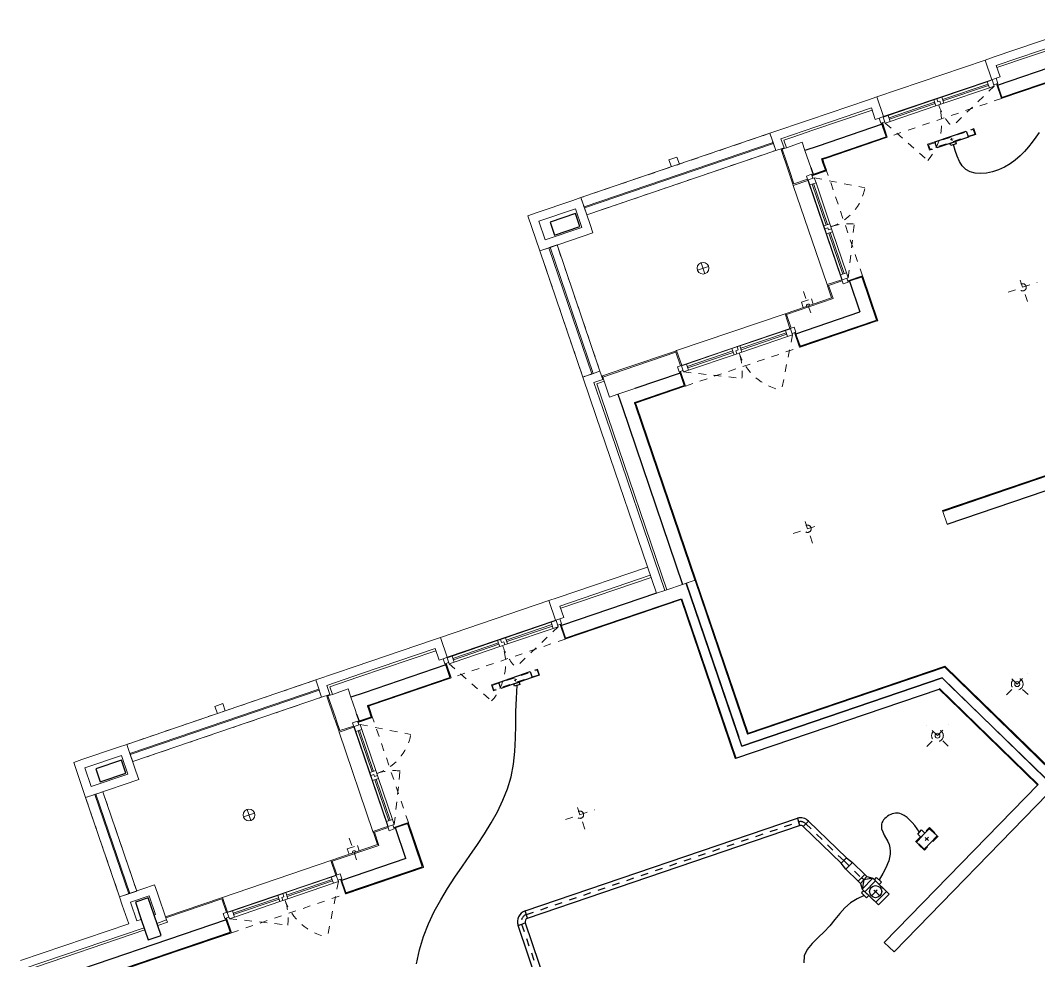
# Model space of a CAD drawing. Header units: metres. Extents: x 2683533.1 to 2683569.7, y 1249391 to 1249428.1.
# Drawn here: x 2683540.45 to 2683553.89, y 1249404.65 to 1249417.06 of the extents above; entities that cross this region are included whole.
import ezdxf

# ---------------------------------------------------------------- set-up
doc = ezdxf.new("R2010")
doc.units = ezdxf.units.M
for name, pattern in [('101 Regelgeschoss_CraneCam$0$MD-Strich 1_1mm', [0.002, 0.001, -0.001]), ('101 Regelgeschoss_CraneCam$0$MD-Strichpunkt 1_0.5_0.5mm', [0.001, 0.0005, -0.00025, 0, -0.00025]), ('101 Regelgeschoss_CraneCam$0$MD-Strichpunkt 1_25_25mm', [0.0015, 0.001, -0.00025, 0, -0.00025]), ('101 Regelgeschoss_CraneCam$0$MD-Strichpunkt 2_1_1mm', [0.0045, 0.002, -0.001, 0.0005, -0.001]), ('Strichpunkt', [25.4, 12.7, -6.35, 0, -6.35])]:
    doc.linetypes.add(name, pattern=pattern)
for name, color, linetype in [('beleuchtung', 7, 'Continuous'), ('betonfertigteile_balkonschicht', 7, 'Continuous'), ('dachabschluss', 7, 'Continuous'), ('fassade', 7, 'Continuous'), ('fenster_tueren', 7, 'Continuous'), ('innenwaende_massiv', 7, 'Continuous'), ('lueftung_abluft', 42, 'Continuous'), ('lueftung_armaturen', 130, 'Continuous'), ('lueftung_klima', 7, 'Continuous'), ('lueftung_symetrieachse', 7, 'Strichpunkt'), ('lueftung_zuluft', 20, 'Continuous'), ('sanitaer', 7, 'Continuous'), ('stuetzen', 7, 'Continuous'), ('wohnungstrennwaende', 7, 'Continuous')]:
    doc.layers.add(name, color=color, linetype=linetype)

# ---------------------------------------------------------------- blocks, each defined once
blk = doc.blocks.new('A$C7a25791f')
at = {"layer": 'beleuchtung', "color": 253, "linetype": '101 Regelgeschoss_CraneCam$0$MD-Strichpunkt 2_1_1mm', "lineweight": 13, "ltscale": 1000}
for p, q in [((20980, 10219), (21161, 10575)), ((11627, 9485), (11809, 9841)), ((23083, 8272), (23264, 8628)), ((22995, 8541), (23352, 8359)), ((18731, 8354), (19087, 8172)), ((18818, 8085), (19000, 8441)), ((14018, 7607), (14199, 7963)), ((13930, 7876), (14287, 7694)), ((18146, 4930), (18146, 5330)), ((17946, 5130), (18346, 5130)), ((19368, 4650), (19368, 5050)), ((19168, 4850), (19568, 4850))]:
    blk.add_line(p, q, dxfattribs=at)
at = {"layer": 'beleuchtung', "color": 253, "linetype": '101 Regelgeschoss_CraneCam$0$MD-Strichpunkt 1_0.5_0.5mm', "lineweight": 13, "ltscale": 1000}
for p, q in [((20997, 10406), (20963, 10339)), ((20997, 10406), (21122, 10343)), ((21122, 10343), (21087, 10276)), ((11644, 9672), (11610, 9605)), ((11644, 9672), (11769, 9609)), ((11769, 9609), (11735, 9542))]:
    blk.add_line(p, q, dxfattribs=at)
at = {"layer": 'beleuchtung', "color": 253, "linetype": 'Continuous', "lineweight": 13, "ltscale": 1000}
for p, q in [((21061, 10289), (20989, 10326)), ((11708, 9555), (11637, 9592))]:
    blk.add_line(p, q, dxfattribs=at)
at = {"layer": 'beleuchtung', "color": 253, "linetype": '101 Regelgeschoss_CraneCam$0$MD-Strichpunkt 1_0.5_0.5mm', "lineweight": 13, "ltscale": 1000}
for centre, radius in [((23173, 8450), 48), ((18909, 8263), 48), ((14109, 7785), 48), ((18146, 5130), 77.5), ((19368, 4850), 77.5)]:
    blk.add_circle(centre, radius, dxfattribs=at)
at = {"layer": 'beleuchtung', "color": 253, "linetype": 'Continuous', "lineweight": 13, "ltscale": 1000}
for centre in [(18146, 5130), (19368, 4850)]:
    blk.add_circle(centre, 32.5, dxfattribs=at)
for centre in [(21025, 10308), (11672, 9574)]:
    blk.add_arc(centre, 23.5, 332.9996, 152.9996, dxfattribs=at)
at = {"layer": 'betonfertigteile_balkonschicht', "color": 253, "linetype": '101 Regelgeschoss_CraneCam$0$MD-Strichpunkt 2_1_1mm', "lineweight": 13, "ltscale": 1000}
for p, q in [((19944, 13429), (19958, 13455)), ((22306, 12259), (19958, 13455)), ((19076, 13355), (18277, 11786)), ((19103, 13341), (19076, 13355)), ((19263, 13259), (19103, 13341)), ((19862, 13268), (19944, 13429)), ((18491, 11678), (19290, 13246)), ((19290, 13246), (19263, 13259)), ((19849, 13241), (19862, 13268)), ((19849, 13241), (22197, 12045)), ((10510, 12534), (10592, 12695)), ((10592, 12695), (10605, 12721)), ((12953, 11525), (10605, 12721)), ((9723, 12621), (9095, 11387)), ((9308, 11278), (9937, 12512)), ((9750, 12607), (9723, 12621)), ((9910, 12525), (9750, 12607)), ((9937, 12512), (9910, 12525)), ((10496, 12507), (10510, 12534)), ((10496, 12507), (12844, 11311)), ((22210, 12072), (22292, 12232)), ((22292, 12232), (22306, 12259)), ((22197, 12045), (22210, 12072)), ((18304, 11773), (18277, 11786)), ((18464, 11691), (18304, 11773)), ((18491, 11678), (18464, 11691)), ((12858, 11338), (12939, 11498)), ((12939, 11498), (12953, 11525)), ((9121, 11373), (9095, 11387)), ((9282, 11291), (9121, 11373)), ((9308, 11278), (9282, 11291)), ((12844, 11311), (12858, 11338))]:
    blk.add_line(p, q, dxfattribs=at)
at = {"layer": 'dachabschluss', "color": 253, "linetype": 'Continuous', "lineweight": 5, "ltscale": 1000}
for p, q in [((19900, 13341), (19958, 13455)), ((22306, 12259), (19958, 13455)), ((19076, 13355), (18277, 11786)), ((19190, 13297), (19076, 13355)), ((19849, 13241), (19893, 13328)), ((19893, 13328), (19900, 13341)), ((19893, 13328), (22241, 12131)), ((19900, 13341), (22248, 12145)), ((18391, 11728), (19190, 13297)), ((18405, 11721), (19204, 13290)), ((18491, 11678), (19290, 13246)), ((19204, 13290), (19190, 13297)), ((19290, 13246), (19204, 13290)), ((19849, 13241), (22197, 12045)), ((10547, 12607), (10605, 12721)), ((12953, 11525), (10605, 12721)), ((9723, 12621), (9095, 11387)), ((9209, 11329), (9837, 12563)), ((9222, 11322), (9851, 12556)), ((9308, 11278), (9937, 12512)), ((9837, 12563), (9723, 12621)), ((9851, 12556), (9837, 12563)), ((9937, 12512), (9851, 12556)), ((10496, 12507), (10540, 12594)), ((10496, 12507), (12844, 11311)), ((10540, 12594), (10547, 12607)), ((10540, 12594), (12888, 11397)), ((10547, 12607), (12895, 11411)), ((22248, 12145), (22306, 12259)), ((22197, 12045), (22241, 12131)), ((22241, 12131), (22248, 12145)), ((18391, 11728), (18277, 11786)), ((18405, 11721), (18391, 11728)), ((18491, 11678), (18405, 11721)), ((9209, 11329), (9095, 11387)), ((9222, 11322), (9209, 11329)), ((9308, 11278), (9222, 11322))]:
    blk.add_line(p, q, dxfattribs=at)
at = {"layer": 'dachabschluss', "color": 253, "linetype": 'Continuous', "lineweight": 13, "ltscale": 1000}
for p, q in [((21127, 12971), (21082, 12882)), ((21127, 12971), (21226, 12920)), ((21226, 12920), (21181, 12832)), ((11775, 12237), (11730, 12148)), ((11775, 12237), (11874, 12187)), ((11874, 12187), (11829, 12098))]:
    blk.add_line(p, q, dxfattribs=at)
at = {"layer": 'fassade', "color": 253, "linetype": 'Continuous', "lineweight": 18, "ltscale": 1000}
for p, q in [((19298, 13791), (19076, 13355)), ((19855, 13507), (19401, 13739)), ((19231, 13405), (19349, 13637)), ((19349, 13637), (19803, 13405)), ((19788, 13121), (19958, 13455)), ((19685, 13173), (19231, 13405)), ((19803, 13405), (19685, 13173)), ((19178, 13302), (19735, 13019)), ((9946, 13057), (9723, 12621)), ((9878, 12671), (9996, 12903)), ((9996, 12903), (10451, 12671)), ((10503, 12773), (10048, 13005)), ((10332, 12439), (9878, 12671)), ((10451, 12671), (10332, 12439)), ((10435, 12387), (10605, 12721)), ((9826, 12568), (10383, 12285)), ((22306, 12259), (22197, 12045)), ((22796, 12009), (22306, 12259)), ((22299, 11993), (22356, 12104)), ((22356, 12104), (22788, 11884)), ((22254, 12004), (22118, 11737)), ((22197, 12045), (22299, 11993)), ((22268, 11998), (22254, 12004)), ((23531, 11635), (22796, 12009)), ((23479, 11532), (22788, 11884)), ((8924, 11052), (7579, 11738)), ((18277, 11786), (18027, 11296)), ((18491, 11678), (18277, 11786)), ((22118, 11737), (22034, 11572)), ((7527, 11636), (9028, 10871)), ((18107, 11200), (18327, 11632)), ((18327, 11632), (18439, 11575)), ((18439, 11575), (18491, 11678)), ((18468, 11611), (18461, 11597)), ((18735, 11474), (18468, 11611)), ((22034, 11572), (22027, 11559)), ((22210, 11466), (22027, 11559)), ((23508, 11338), (23633, 11583)), ((23531, 11635), (23633, 11583)), ((12953, 11525), (12844, 11311)), ((13443, 11275), (12953, 11525)), ((19377, 11148), (18735, 11474)), ((23479, 11532), (23406, 11390)), ((9531, 11164), (9095, 11387)), ((12844, 11311), (12946, 11259)), ((12946, 11259), (13003, 11370)), ((13003, 11370), (13435, 11150)), ((18027, 11296), (16908, 9099)), ((9042, 11284), (8924, 11052)), ((9027, 11000), (9145, 11232)), ((9145, 11232), (9377, 11114)), ((12902, 11270), (12766, 11003)), ((12915, 11264), (12902, 11270)), ((14401, 10787), (13443, 11275)), ((18107, 11200), (17010, 9047)), ((9377, 11114), (9258, 10882)), ((9309, 10728), (9479, 11062)), ((14349, 10685), (13435, 11150)), ((19297, 10958), (19390, 11141)), ((19377, 11148), (19390, 11141)), ((9080, 10973), (9027, 11000)), ((9258, 10882), (9241, 10891)), ((12743, 10959), (12682, 10838)), ((12766, 11003), (12743, 10959)), ((24854, 10652), (24979, 10897)), ((25081, 10845), (24979, 10897)), ((9188, 10789), (9309, 10728)), ((10024, 10414), (9329, 10768)), ((12682, 10838), (12675, 10825)), ((12857, 10732), (12675, 10825)), ((14401, 10787), (14503, 10735)), ((26426, 10159), (25081, 10845)), ((14349, 10685), (14276, 10542)), ((14378, 10490), (14503, 10735)), ((25029, 10742), (24956, 10600)), ((25029, 10742), (26477, 10005)), ((9944, 10224), (10037, 10407)), ((10024, 10414), (10037, 10407)), ((20642, 10273), (20736, 10455)), ((20749, 10448), (20736, 10455)), ((21315, 10160), (20749, 10448)), ((21392, 10312), (21315, 10160)), ((21392, 10312), (21399, 10325)), ((21581, 10232), (21399, 10325)), ((15724, 9805), (15849, 10050)), ((15951, 9997), (15849, 10050)), ((17074, 9425), (15951, 9997)), ((15899, 9895), (15826, 9752)), ((17022, 9323), (15899, 9895)), ((11290, 9539), (11383, 9721)), ((11396, 9714), (11383, 9721)), ((11962, 9426), (11396, 9714)), ((12039, 9577), (11962, 9426)), ((12039, 9577), (12046, 9591)), ((12229, 9498), (12046, 9591))]:
    blk.add_line(p, q, dxfattribs=at)
at = {"layer": 'fassade', "color": 253, "linetype": 'Continuous', "lineweight": 13, "ltscale": 1000}
for p, q in [((19298, 13791), (19401, 13739)), ((19958, 13455), (19855, 13507)), ((19076, 13355), (19178, 13302)), ((9946, 13057), (10048, 13005)), ((19735, 13019), (19788, 13121)), ((10605, 12721), (10503, 12773)), ((9723, 12621), (9826, 12568)), ((10383, 12285), (10435, 12387)), ((22268, 11998), (22132, 11730)), ((22295, 11984), (22268, 11998)), ((22321, 11970), (22295, 11984)), ((22369, 12064), (22321, 11970)), ((22517, 11871), (22321, 11970)), ((22480, 12008), (22369, 12064)), ((22730, 11880), (22480, 12008)), ((22465, 11768), (22517, 11871)), ((23465, 11506), (22730, 11880)), ((22132, 11730), (22048, 11566)), ((22358, 11559), (22465, 11768)), ((9014, 10844), (7513, 11609)), ((18340, 11591), (18284, 11481)), ((18434, 11544), (18340, 11591)), ((18448, 11571), (18434, 11544)), ((18461, 11597), (18448, 11571)), ((18728, 11461), (18461, 11597)), ((22048, 11566), (22217, 11479)), ((18284, 11481), (18134, 11186)), ((18434, 11544), (18334, 11348)), ((19370, 11134), (18728, 11461)), ((9095, 11387), (9042, 11284)), ((13016, 11330), (12969, 11236)), ((13127, 11274), (13016, 11330)), ((18334, 11348), (18436, 11296)), ((18436, 11296), (18646, 11189)), ((23406, 11390), (23455, 11365)), ((9531, 11164), (9479, 11062)), ((12915, 11264), (12779, 10996)), ((12942, 11250), (12915, 11264)), ((12969, 11236), (12942, 11250)), ((13165, 11137), (12969, 11236)), ((13377, 11146), (13127, 11274)), ((18134, 11186), (17037, 9033)), ((13028, 10869), (13112, 11034)), ((13112, 11034), (13165, 11137)), ((14335, 10658), (13377, 11146)), ((19370, 11134), (19284, 10965)), ((12756, 10952), (12695, 10831)), ((12779, 10996), (12756, 10952)), ((9175, 10762), (9295, 10701)), ((10017, 10400), (9322, 10754)), ((12695, 10831), (12864, 10745)), ((13006, 10825), (13028, 10869)), ((24956, 10600), (24907, 10625)), ((25015, 10716), (26490, 9964)), ((14276, 10542), (14325, 10517)), ((10017, 10400), (9931, 10231)), ((20742, 10435), (20656, 10266)), ((20742, 10435), (21321, 10140)), ((21405, 10305), (21321, 10140)), ((21405, 10305), (21575, 10218)), ((17008, 9296), (15885, 9868)), ((11389, 9701), (11303, 9532)), ((11969, 9406), (11389, 9701)), ((15826, 9752), (15777, 9777)), ((11969, 9406), (12053, 9571)), ((12053, 9571), (12222, 9484)), ((16908, 9099), (17010, 9047)), ((17037, 9033), (17233, 8933)), ((17278, 8912), (17199, 8756)), ((17233, 8933), (17389, 8854))]:
    blk.add_line(p, q, dxfattribs=at)
at = {"layer": 'fassade', "color": 253, "linetype": 'Continuous', "lineweight": 5, "ltscale": 1000}
for p, q in [((22299, 11993), (22295, 11984)), ((18448, 11571), (18439, 11575)), ((22478, 11386), (22523, 11475)), ((22523, 11475), (22546, 11519)), ((22546, 11519), (22580, 11502)), ((22580, 11502), (22591, 11497)), ((22591, 11497), (23339, 11115)), ((12946, 11259), (12942, 11250)), ((18502, 11016), (18517, 11047)), ((18517, 11047), (19128, 10736)), ((17398, 8849), (18495, 11002)), ((18495, 11002), (18502, 11016)), ((8278, 10764), (9111, 10340)), ((9329, 10768), (9322, 10754)), ((13171, 10741), (13193, 10785)), ((13193, 10785), (13238, 10763)), ((13238, 10763), (14209, 10268)), ((9295, 10701), (9309, 10728)), ((13125, 10652), (13171, 10741)), ((24773, 10384), (26435, 9538)), ((9111, 10340), (9775, 10002)), ((20562, 10005), (21516, 9519)), ((21524, 9514), (21804, 10062)), ((15644, 9537), (17074, 8808)), ((21524, 9514), (21516, 9519)), ((12176, 8789), (12451, 9328)), ((11210, 9271), (12172, 8780)), ((17010, 9047), (17037, 9033)), ((12172, 8780), (12176, 8789)), ((17199, 8756), (17194, 8747)), ((17389, 8854), (17398, 8849))]:
    blk.add_line(p, q, dxfattribs=at)
at = {"layer": 'fassade', "color": 253, "linetype": 'Continuous', "lineweight": 25, "ltscale": 1000}
for p, q in [((22630, 11684), (22465, 11768)), ((22358, 11559), (22313, 11470)), ((23423, 11280), (22630, 11684)), ((9859, 10167), (7355, 11442)), ((22469, 11390), (22295, 11479)), ((22469, 11390), (22514, 11479)), ((22514, 11479), (22542, 11533)), ((22542, 11533), (22551, 11528)), ((22551, 11528), (22581, 11513)), ((22581, 11513), (22595, 11505)), ((22595, 11505), (23343, 11124)), ((18436, 11296), (18352, 11131)), ((23343, 11124), (23432, 11298)), ((19212, 10901), (18646, 11189)), ((13277, 10950), (13112, 11034)), ((18352, 11131), (17233, 8933)), ((18486, 11007), (18495, 11024)), ((18495, 11024), (18508, 11051)), ((18508, 11051), (18513, 11060)), ((18513, 11060), (18566, 11033)), ((18566, 11033), (19132, 10745)), ((14293, 10433), (13277, 10950)), ((17389, 8854), (18486, 11007)), ((19132, 10745), (19221, 10918)), ((8274, 10778), (9780, 10011)), ((13006, 10825), (12960, 10736)), ((13162, 10745), (13184, 10790)), ((13184, 10790), (13189, 10799)), ((13189, 10799), (13242, 10771)), ((13242, 10771), (14214, 10277)), ((13116, 10656), (12943, 10745)), ((13116, 10656), (13162, 10745)), ((24778, 10393), (24867, 10567)), ((24857, 10549), (26586, 9668)), ((14214, 10277), (14302, 10450)), ((24778, 10393), (26440, 9547)), ((9780, 10011), (9868, 10184)), ((20567, 10014), (20655, 10187)), ((20646, 10170), (21444, 9763)), ((21639, 10146), (21444, 9763)), ((21795, 10067), (21621, 10156)), ((20567, 10014), (21520, 9528)), ((21520, 9528), (21795, 10067)), ((15648, 9546), (15737, 9719)), ((16908, 9100), (15728, 9702)), ((15648, 9546), (17087, 8813)), ((11214, 9280), (11303, 9453)), ((12091, 9029), (11294, 9436)), ((12091, 9029), (12286, 9412)), ((12442, 9333), (12268, 9421)), ((11214, 9280), (12167, 8794)), ((12167, 8794), (12442, 9333)), ((17198, 8756), (17199, 8756))]:
    blk.add_line(p, q, dxfattribs=at)
at = {"layer": 'fenster_tueren', "color": 253, "linetype": 'Continuous', "lineweight": 5, "ltscale": 1000}
for p, q in [((21399, 10325), (22027, 11559)), ((24979, 10897), (23633, 11583)), ((22199, 11444), (21593, 10254)), ((22217, 11468), (22185, 11406)), ((22237, 11519), (22199, 11444)), ((22199, 11444), (22203, 11441)), ((22293, 11429), (22217, 11468)), ((22261, 11367), (22293, 11429)), ((22275, 11439), (22300, 11488)), ((22291, 11470), (22473, 11377)), ((22185, 11406), (21925, 10896)), ((22214, 11391), (21954, 10881)), ((21972, 10872), (22232, 11382)), ((22001, 10857), (22261, 11367)), ((22185, 11406), (22261, 11367)), ((22478, 11386), (22473, 11377)), ((23441, 11293), (23348, 11111)), ((23472, 11277), (23423, 11302)), ((23455, 11365), (23531, 11326)), ((23463, 11260), (23502, 11335)), ((23502, 11335), (23564, 11304)), ((23564, 11304), (23525, 11228)), ((23531, 11326), (23528, 11322)), ((23531, 11326), (24831, 10663)), ((23564, 11304), (24130, 11015)), ((23525, 11228), (23463, 11260)), ((24091, 10940), (23525, 11228)), ((24106, 10969), (23540, 11257)), ((23549, 11275), (24115, 10986)), ((19390, 11141), (20736, 10455)), ((23339, 11115), (23348, 11111)), ((19230, 10914), (19137, 10731)), ((19212, 10923), (19261, 10898)), ((19319, 10947), (19244, 10985)), ((19290, 10956), (19252, 10880)), ((19353, 10924), (19290, 10956)), ((19314, 10848), (19353, 10924)), ((19317, 10942), (19319, 10947)), ((20620, 10284), (19319, 10947)), ((19904, 10607), (19338, 10895)), ((19918, 10636), (19353, 10924)), ((21925, 10896), (21875, 10798)), ((22001, 10857), (21925, 10896)), ((24091, 10940), (24130, 11015)), ((24189, 10890), (24091, 10940)), ((24130, 11015), (24228, 10965)), ((24165, 10997), (24146, 10959)), ((24146, 10959), (24173, 10946)), ((24173, 10946), (24154, 10908)), ((24228, 10965), (24189, 10890)), ((24755, 10601), (24189, 10890)), ((24770, 10630), (24204, 10919)), ((24213, 10936), (24779, 10648)), ((24228, 10965), (24794, 10677)), ((12046, 9591), (12675, 10825)), ((12885, 10785), (12846, 10710)), ((12922, 10705), (12947, 10754)), ((19252, 10880), (19314, 10848)), ((19314, 10848), (19880, 10560)), ((19329, 10877), (19895, 10589)), ((21875, 10798), (21615, 10287)), ((21904, 10783), (21644, 10273)), ((21662, 10264), (21922, 10774)), ((21691, 10249), (21951, 10759)), ((21875, 10798), (21951, 10759)), ((21907, 10860), (21945, 10841)), ((21945, 10841), (21931, 10814)), ((21931, 10814), (21969, 10795)), ((21951, 10759), (22001, 10857)), ((12846, 10710), (12240, 9520)), ((12832, 10672), (12572, 10162)), ((12861, 10657), (12601, 10147)), ((12619, 10138), (12879, 10648)), ((12648, 10123), (12908, 10633)), ((12864, 10734), (12832, 10672)), ((12832, 10672), (12908, 10633)), ((12846, 10710), (12851, 10707)), ((12940, 10695), (12864, 10734)), ((12908, 10633), (12940, 10695)), ((12938, 10736), (13121, 10643)), ((13125, 10652), (13121, 10643)), ((15849, 10050), (14503, 10735)), ((19128, 10736), (19137, 10731)), ((19918, 10636), (19880, 10560)), ((20017, 10586), (19918, 10636)), ((24755, 10601), (24794, 10677)), ((24794, 10677), (24856, 10645)), ((24856, 10645), (24817, 10570)), ((24829, 10659), (24831, 10663)), ((24831, 10663), (24907, 10625)), ((14325, 10517), (14401, 10479)), ((14333, 10412), (14372, 10488)), ((14372, 10488), (14434, 10456)), ((19880, 10560), (19978, 10510)), ((19935, 10580), (19916, 10542)), ((19962, 10566), (19935, 10580)), ((19981, 10604), (19962, 10566)), ((19978, 10510), (20017, 10586)), ((19978, 10510), (20544, 10222)), ((19993, 10539), (20558, 10251)), ((20568, 10269), (20002, 10557)), ((20582, 10298), (20017, 10586)), ((24817, 10570), (24755, 10601)), ((24858, 10571), (24765, 10389)), ((24875, 10562), (24826, 10587)), ((10037, 10407), (11383, 9721)), ((14311, 10446), (14218, 10263)), ((14342, 10430), (14293, 10455)), ((14395, 10380), (14333, 10412)), ((14434, 10456), (14395, 10380)), ((14961, 10092), (14395, 10380)), ((14401, 10479), (14398, 10474)), ((14401, 10479), (15702, 9816)), ((14976, 10121), (14410, 10409)), ((14419, 10427), (14985, 10139)), ((14434, 10456), (15000, 10168)), ((24773, 10384), (24765, 10389)), ((9967, 10213), (9891, 10251)), ((9938, 10222), (9899, 10146)), ((10000, 10190), (9938, 10222)), ((14209, 10268), (14218, 10263)), ((20582, 10298), (20544, 10222)), ((20544, 10222), (20606, 10190)), ((20645, 10266), (20582, 10298)), ((20606, 10190), (20645, 10266)), ((20620, 10284), (20618, 10279)), ((20696, 10245), (20620, 10284)), ((21593, 10254), (21554, 10178)), ((21615, 10287), (21584, 10225)), ((21584, 10225), (21659, 10187)), ((21597, 10252), (21593, 10254)), ((21691, 10249), (21615, 10287)), ((21659, 10187), (21691, 10249)), ((9877, 10180), (9784, 9997)), ((9859, 10189), (9908, 10164)), ((9899, 10146), (9961, 10114)), ((9961, 10114), (10000, 10190)), ((9961, 10114), (10527, 9826)), ((9964, 10208), (9967, 10213)), ((11268, 9550), (9967, 10213)), ((9976, 10143), (10542, 9855)), ((10551, 9873), (9985, 10161)), ((10566, 9902), (10000, 10190)), ((12572, 10162), (12523, 10064)), ((12554, 10126), (12592, 10107)), ((12648, 10123), (12572, 10162)), ((12592, 10107), (12579, 10080)), ((12579, 10080), (12616, 10061)), ((12598, 10025), (12648, 10123)), ((14961, 10092), (15000, 10168)), ((15059, 10042), (14961, 10092)), ((15000, 10168), (15098, 10118)), ((15036, 10150), (15016, 10112)), ((15016, 10112), (15043, 10098)), ((15043, 10098), (15024, 10060)), ((15098, 10118), (15059, 10042)), ((15083, 10089), (15649, 9801)), ((15098, 10118), (15664, 9830)), ((20646, 10192), (20553, 10009)), ((20615, 10208), (20664, 10183)), ((21616, 10147), (21641, 10196)), ((21626, 10164), (21808, 10071)), ((9775, 10002), (9784, 9997)), ((12523, 10064), (12263, 9553)), ((12552, 10049), (12292, 9539)), ((12309, 9530), (12569, 10040)), ((12338, 9515), (12598, 10025)), ((12523, 10064), (12598, 10025)), ((15625, 9754), (15059, 10042)), ((15640, 9783), (15074, 10071)), ((20562, 10005), (20553, 10009)), ((21804, 10062), (21808, 10071)), ((10566, 9902), (10527, 9826)), ((10527, 9826), (10625, 9776)), ((10582, 9846), (10563, 9808)), ((10664, 9852), (10566, 9902)), ((10609, 9832), (10582, 9846)), ((10628, 9870), (10609, 9832)), ((10625, 9776), (10664, 9852)), ((11215, 9535), (10649, 9823)), ((11230, 9564), (10664, 9852)), ((15625, 9754), (15664, 9830)), ((15664, 9830), (15726, 9798)), ((15699, 9811), (15702, 9816)), ((15702, 9816), (15777, 9777)), ((10625, 9776), (11191, 9488)), ((10640, 9805), (11206, 9517)), ((15687, 9722), (15625, 9754)), ((15728, 9724), (15635, 9541)), ((15726, 9798), (15687, 9722)), ((15746, 9715), (15697, 9740)), ((11230, 9564), (11191, 9488)), ((11292, 9532), (11230, 9564)), ((11268, 9550), (11265, 9545)), ((11343, 9511), (11268, 9550)), ((12263, 9553), (12231, 9491)), ((12338, 9515), (12263, 9553)), ((11191, 9488), (11253, 9456)), ((11294, 9458), (11201, 9275)), ((11253, 9456), (11292, 9532)), ((11263, 9474), (11312, 9449)), ((12240, 9520), (12201, 9444)), ((12231, 9491), (12307, 9452)), ((12244, 9518), (12240, 9520)), ((12264, 9413), (12289, 9462)), ((12273, 9430), (12456, 9337)), ((12307, 9452), (12338, 9515)), ((15644, 9537), (15635, 9541)), ((11210, 9271), (11201, 9275)), ((12451, 9328), (12456, 9337))]:
    blk.add_line(p, q, dxfattribs=at)
at = {"layer": 'fenster_tueren', "color": 253, "linetype": 'Continuous', "lineweight": 13, "ltscale": 1000}
for p, q in [((22237, 11519), (22300, 11488)), ((23455, 11365), (23423, 11302)), ((19244, 10985), (19212, 10923)), ((12885, 10785), (12947, 10754)), ((24907, 10625), (24875, 10562)), ((14325, 10517), (14293, 10455)), ((9891, 10251), (9859, 10189)), ((20696, 10245), (20664, 10183)), ((21554, 10178), (21616, 10147)), ((15777, 9777), (15746, 9715)), ((11343, 9511), (11312, 9449)), ((12201, 9444), (12264, 9413))]:
    blk.add_line(p, q, dxfattribs=at)
at = {"layer": 'fenster_tueren', "color": 253, "linetype": '101 Regelgeschoss_CraneCam$0$MD-Strich 1_1mm', "lineweight": 5, "ltscale": 1000}
for p, q in [((22293, 11429), (22664, 10857)), ((23463, 11260), (23502, 10516)), ((19252, 10880), (19729, 10269)), ((12940, 10695), (13312, 10123)), ((21659, 10187), (22221, 10625)), ((24817, 10570), (24043, 10597)), ((14333, 10412), (14372, 9668)), ((9899, 10146), (10376, 9535)), ((20606, 10190), (19981, 9784)), ((12307, 9452), (12868, 9891)), ((15687, 9722), (14913, 9749)), ((11253, 9456), (10629, 9050))]:
    blk.add_line(p, q, dxfattribs=at)
at = {"layer": 'fenster_tueren', "color": 253, "linetype": '101 Regelgeschoss_CraneCam$0$MD-Strichpunkt 2_1_1mm', "lineweight": 5, "ltscale": 1000}
for p, q in [((21808, 10071), (22473, 11377)), ((24765, 10389), (23348, 11111)), ((12456, 9337), (13121, 10643)), ((19137, 10731), (20553, 10009)), ((15635, 9541), (14218, 10263)), ((9784, 9997), (11201, 9275))]:
    blk.add_line(p, q, dxfattribs=at)
at = {"layer": 'fenster_tueren', "color": 253, "linetype": '101 Regelgeschoss_CraneCam$0$MD-Strich 1_1mm', "lineweight": 5, "ltscale": 1000}
for centre, radius, start, end in [((23463, 11260), 745, 273, 333), ((24817, 10570), 775, 153, 178), ((22293, 11429), 683, 243, 303), ((21659, 10187), 713, 38, 63), ((19252, 10880), 775, 307.9996, 332.9996), ((20606, 10190), 745, 152.9996, 212.9996), ((12940, 10695), 682, 243, 303), ((12307, 9452), 712, 38, 63), ((14333, 10412), 745, 273, 333), ((15687, 9722), 775, 153, 178), ((9899, 10146), 775, 307.9998, 332.9998), ((11253, 9456), 745, 152.9998, 212.9998)]:
    blk.add_arc(centre, radius, start, end, dxfattribs=at)
at = {"layer": 'innenwaende_massiv', "color": 253, "linetype": 'Continuous', "lineweight": 5, "ltscale": 1000}
for p, q in [((20319, 7143), (20237, 6983)), ((20324, 7152), (20319, 7143)), ((21918, 6340), (20324, 7152)), ((15700, 3550), (15700, 3730))]:
    blk.add_line(p, q, dxfattribs=at)
at = {"layer": 'innenwaende_massiv', "color": 253, "linetype": 'Continuous', "lineweight": 25, "ltscale": 1000}
for p, q in [((21914, 6331), (20319, 7143)), ((20237, 6983), (21832, 6170)), ((18611, 3730), (15700, 3730)), ((15700, 3550), (18611, 3550))]:
    blk.add_line(p, q, dxfattribs=at)
at = {"layer": 'lueftung_abluft'}
for p, q in [((12648, 7329), (12693, 7418)), ((12693, 7419), (16076, 5695)), ((11878, 6148), (12491, 7353)), ((12580, 7307), (11967, 6103)), ((12491, 7353), (12580, 7307)), ((12648, 7329), (16026, 5608)), ((16076, 5695), (16026, 5608)), ((16151, 5565), (16051, 5565)), ((16051, 5565), (16051, 4867)), ((16151, 4867), (16151, 5565)), ((16038, 4767), (16051, 4867)), ((16051, 4867), (16151, 4867)), ((16151, 4867), (16163, 4767)), ((16793, 4844), (16777, 4832)), ((16811, 4854), (16793, 4844)), ((16832, 4860), (16811, 4854)), ((16853, 4864), (16832, 4860)), ((16877, 4865), (16853, 4864)), ((16900, 4864), (16877, 4865)), ((16924, 4860), (16900, 4864)), ((16947, 4855), (16924, 4860)), ((16970, 4847), (16947, 4855)), ((16991, 4838), (16970, 4847)), ((16163, 4767), (16038, 4767)), ((16038, 4540), (16038, 4767)), ((16163, 4767), (16163, 4540)), ((16716, 4719), (16687, 4628)), ((16732, 4762), (16716, 4719)), ((16751, 4801), (16732, 4762)), ((16763, 4818), (16751, 4801)), ((16777, 4832), (16763, 4818)), ((17010, 4827), (16991, 4838)), ((17027, 4814), (17010, 4827)), ((17041, 4800), (17027, 4814)), ((17054, 4784), (17041, 4800)), ((17064, 4768), (17054, 4784)), ((17073, 4749), (17064, 4768)), ((17085, 4710), (17073, 4749)), ((17092, 4666), (17085, 4710)), ((16669, 4585), (16646, 4548)), ((16687, 4628), (16669, 4585)), ((17086, 4519), (17091, 4570)), ((17091, 4570), (17093, 4619)), ((17093, 4619), (17092, 4666)), ((16163, 4540), (16038, 4540)), ((16514, 4441), (16473, 4422)), ((16552, 4462), (16514, 4441)), ((16587, 4487), (16552, 4462)), ((16619, 4515), (16587, 4487)), ((16646, 4548), (16619, 4515)), ((17070, 4412), (17086, 4519)), ((14834, 4364), (14765, 4305)), ((14923, 4394), (14834, 4364)), ((15025, 4403), (14923, 4394)), ((15136, 4401), (15025, 4403)), ((15248, 4397), (15136, 4401)), ((15358, 4399), (15248, 4397)), ((15463, 4408), (15358, 4399)), ((15565, 4417), (15463, 4408)), ((15665, 4421), (15565, 4417)), ((15763, 4413), (15665, 4421)), ((15861, 4389), (15763, 4413)), ((15959, 4355), (15861, 4389)), ((16338, 4379), (16243, 4355)), ((16429, 4406), (16338, 4379)), ((16473, 4422), (16429, 4406))]:
    blk.add_line(p, q, dxfattribs=at)
for centre, radius, start, end in [((12625, 7285), 150, 63, 153), ((12625, 7285), 50, 63, 153), ((16001, 5565), 150, 0, 60), ((16001, 5565), 50, 0, 60)]:
    blk.add_arc(centre, radius, start, end, dxfattribs=at)
at = {"layer": 'lueftung_armaturen'}
for p, q in [((23705, 10545), (23743, 10620)), ((23743, 10620), (24134, 10421)), ((24096, 10346), (23705, 10545)), ((23853, 10435), (23867, 10462)), ((23920, 10401), (23853, 10435)), ((23867, 10462), (23934, 10428)), ((23934, 10428), (23920, 10401)), ((24134, 10421), (24096, 10346)), ((14576, 9697), (14614, 9772)), ((14967, 9498), (14576, 9697)), ((14614, 9772), (15005, 9573)), ((14724, 9587), (14738, 9615)), ((14790, 9553), (14724, 9587)), ((14738, 9615), (14805, 9581)), ((14805, 9581), (14790, 9553)), ((15005, 9573), (14967, 9498)), ((16038, 4500), (16001, 4430)), ((16101, 4500), (16001, 4430)), ((16038, 4500), (16038, 4540)), ((16038, 4540), (16163, 4540)), ((16163, 4500), (16038, 4500)), ((16101, 4500), (16101, 4540)), ((16201, 4430), (16101, 4500)), ((16163, 4540), (16163, 4500)), ((16163, 4500), (16201, 4430)), ((16001, 4400), (15959, 4400)), ((15959, 4400), (15959, 4310)), ((15959, 4310), (16001, 4310)), ((16001, 4430), (16001, 4130)), ((16201, 4430), (16001, 4430)), ((16001, 4180), (16001, 4380)), ((16001, 4380), (16201, 4380)), ((16201, 4130), (16201, 4430)), ((16201, 4400), (16243, 4400)), ((16201, 4380), (16201, 4180)), ((16243, 4310), (16201, 4310)), ((16243, 4400), (16243, 4310)), ((16945, 4208), (16945, 4352)), ((16945, 4352), (17195, 4352)), ((17033, 4352), (17033, 4412)), ((17033, 4412), (17108, 4412)), ((17108, 4352), (17033, 4352)), ((17108, 4412), (17108, 4352)), ((17195, 4352), (17195, 4208)), ((16201, 4180), (16001, 4180)), ((17195, 4208), (16945, 4208)), ((16001, 4130), (16201, 4130))]:
    blk.add_line(p, q, dxfattribs=at)
at = {"layer": 'lueftung_armaturen', "linetype": 'Strichpunkt'}
for p, q in [((16101, 4200), (16101, 4360)), ((16021, 4280), (16181, 4280))]:
    blk.add_line(p, q, dxfattribs=at)
at = {"layer": 'lueftung_armaturen'}
blk.add_circle((16101, 4280), 80, dxfattribs=at)
at = {"layer": 'lueftung_klima', "color": 253, "linetype": '101 Regelgeschoss_CraneCam$0$MD-Strich 1_1mm', "lineweight": 13, "ltscale": 1000}
for p, q in [((23614, 10592), (23651, 10666)), ((23627, 10596), (23656, 10652)), ((23651, 10666), (24226, 10373)), ((23656, 10652), (24213, 10369)), ((24188, 10299), (23614, 10592)), ((24184, 10313), (23627, 10596)), ((24213, 10369), (24184, 10313)), ((24226, 10373), (24188, 10299)), ((14484, 9744), (14522, 9818)), ((14522, 9818), (15096, 9526)), ((15059, 9452), (14484, 9744)), ((14497, 9749), (14526, 9805)), ((15054, 9465), (14497, 9749)), ((14526, 9805), (15083, 9521)), ((15083, 9521), (15054, 9465)), ((15096, 9526), (15059, 9452)), ((16001, 4380), (16001, 4180)), ((16201, 4380), (16001, 4380)), ((16201, 4180), (16201, 4380)), ((16941, 4360), (17201, 4360)), ((16941, 4200), (16941, 4360)), ((16951, 4350), (17191, 4350)), ((16951, 4210), (16951, 4350)), ((17191, 4350), (17191, 4210)), ((17201, 4360), (17201, 4200)), ((16001, 4180), (16201, 4180)), ((17201, 4200), (16941, 4200)), ((17191, 4210), (16951, 4210))]:
    blk.add_line(p, q, dxfattribs=at)
at = {"layer": 'lueftung_klima', "color": 253, "linetype": '101 Regelgeschoss_CraneCam$0$MD-Strichpunkt 1_25_25mm', "lineweight": 13, "ltscale": 1000}
for p, q in [((23938, 10473), (23902, 10492)), ((23911, 10465), (23929, 10500)), ((14808, 9626), (14772, 9644)), ((14781, 9617), (14799, 9653)), ((16101, 4250), (16101, 4310)), ((17071, 4250), (17071, 4310)), ((16131, 4280), (16071, 4280)), ((17101, 4280), (17041, 4280))]:
    blk.add_line(p, q, dxfattribs=at)
at = {"layer": 'lueftung_symetrieachse'}
for p, q in [((12536, 7330), (11922, 6126)), ((12670, 7374), (16051, 5652)), ((16101, 4867), (16101, 5565)), ((16101, 4867), (16100, 4540))]:
    blk.add_line(p, q, dxfattribs=at)
for centre, start, end in [((12625, 7285), 63, 153), ((16001, 5565), 0, 60)]:
    blk.add_arc(centre, 100, start, end, dxfattribs=at)
at = {"layer": 'lueftung_zuluft'}
for p, q in [((23847, 10347), (23887, 10418)), ((23784, 10206), (23812, 10276)), ((23812, 10276), (23847, 10347)), ((23767, 10073), (23768, 10139)), ((23768, 10139), (23784, 10206)), ((23783, 10010), (23767, 10073)), ((23816, 9950), (23783, 10010)), ((23863, 9895), (23816, 9950)), ((23921, 9845), (23863, 9895)), ((23989, 9800), (23921, 9845)), ((24064, 9761), (23989, 9800)), ((24144, 9729), (24064, 9761)), ((24227, 9705), (24144, 9729)), ((24310, 9690), (24227, 9705)), ((24393, 9682), (24310, 9690)), ((24475, 9681), (24393, 9682)), ((24556, 9686), (24475, 9681)), ((24636, 9694), (24556, 9686)), ((24714, 9706), (24636, 9694)), ((24791, 9718), (24714, 9706)), ((14626, 9457), (14757, 9570)), ((14496, 9341), (14626, 9457)), ((14368, 9221), (14496, 9341)), ((14240, 9101), (14368, 9221)), ((14109, 8985), (14240, 9101)), ((13835, 8787), (13975, 8879)), ((13975, 8879), (14109, 8985)), ((13688, 8710), (13835, 8787)), ((13378, 8594), (13536, 8647)), ((13536, 8647), (13688, 8710)), ((12711, 8453), (12882, 8482)), ((12882, 8482), (13050, 8514)), ((13050, 8514), (13216, 8551)), ((13216, 8551), (13378, 8594)), ((12021, 8320), (12193, 8360)), ((12193, 8360), (12366, 8394)), ((12366, 8394), (12539, 8424)), ((12539, 8424), (12711, 8453)), ((11515, 8145), (11681, 8215)), ((11681, 8215), (11850, 8273)), ((11850, 8273), (12021, 8320)), ((11353, 8061), (11515, 8145)), ((11195, 7961), (11353, 8061))]:
    blk.add_line(p, q, dxfattribs=at)
at = {"layer": 'sanitaer', "color": 253, "linetype": 'Continuous', "lineweight": 13, "ltscale": 1000}
for p, q in [((20448, 11718), (20378, 11581)), ((20481, 11614), (20344, 11685)), ((11129, 10880), (10991, 10951)), ((11095, 10984), (11025, 10847))]:
    blk.add_line(p, q, dxfattribs=at)
for centre in [(20413, 11650), (11060, 10915)]:
    blk.add_circle(centre, 77.2, dxfattribs=at)
at = {"layer": 'stuetzen', "color": 253, "linetype": 'Continuous', "lineweight": 25, "ltscale": 1000}
for p, q in [((19442, 13522), (19360, 13361)), ((19758, 13361), (19442, 13522)), ((19360, 13361), (19676, 13200)), ((19676, 13200), (19758, 13361)), ((10089, 12788), (10007, 12627)), ((10405, 12627), (10089, 12788)), ((10007, 12627), (10324, 12466)), ((10324, 12466), (10405, 12627)), ((9189, 11187), (9080, 10973)), ((9350, 11105), (9189, 11187)), ((9241, 10891), (9350, 11105)), ((9080, 10973), (8951, 10719)), ((9111, 10637), (9241, 10891)), ((8951, 10719), (9111, 10637))]:
    blk.add_line(p, q, dxfattribs=at)
at = {"layer": 'wohnungstrennwaende', "color": 253, "linetype": 'Continuous', "lineweight": 25, "ltscale": 1000}
for p, q in [((16245, 6885), (17278, 8912)), ((17277, 8910), (16302, 6996)), ((17087, 8813), (16077, 6830)), ((17389, 8854), (16413, 6939)), ((18736, 5616), (16245, 6885)), ((16245, 6885), (18736, 5616)), ((18861, 5692), (16413, 6939)), ((16077, 6830), (18601, 5544)), ((18861, 3730), (18861, 5692)), ((18611, 5539), (18601, 5544)), ((18611, 3730), (18611, 5539)), ((18736, 5616), (18736, 3721)), ((18736, 3729), (18736, 5476))]:
    blk.add_line(p, q, dxfattribs=at)
at = {"layer": 'wohnungstrennwaende', "color": 253, "linetype": 'Continuous', "lineweight": 5, "ltscale": 1000}
for p, q in [((17277, 8910), (17389, 8854)), ((17074, 8808), (16068, 6835)), ((16427, 6944), (17398, 8849)), ((17389, 8854), (17398, 8849)), ((16245, 6885), (16302, 6996)), ((18871, 5699), (16427, 6944)), ((16068, 6835), (16077, 6830)), ((18871, 5699), (18871, 5687)), ((18871, 3730), (18871, 5687)), ((18601, 5544), (18601, 5365)), ((18736, 5616), (18736, 5476)), ((18601, 5365), (18601, 3730))]:
    blk.add_line(p, q, dxfattribs=at)

msp = doc.modelspace()

# ---------------------------------------------------------------- block references
at = {"xscale": 0.001, "yscale": 0.001, "zscale": 0.001, "rotation": 45.80415115269071}
msp.add_blockref('A$C7a25791f', (2683543.581, 1249391.029), dxfattribs=at)

doc.saveas('drawing.dxf')
